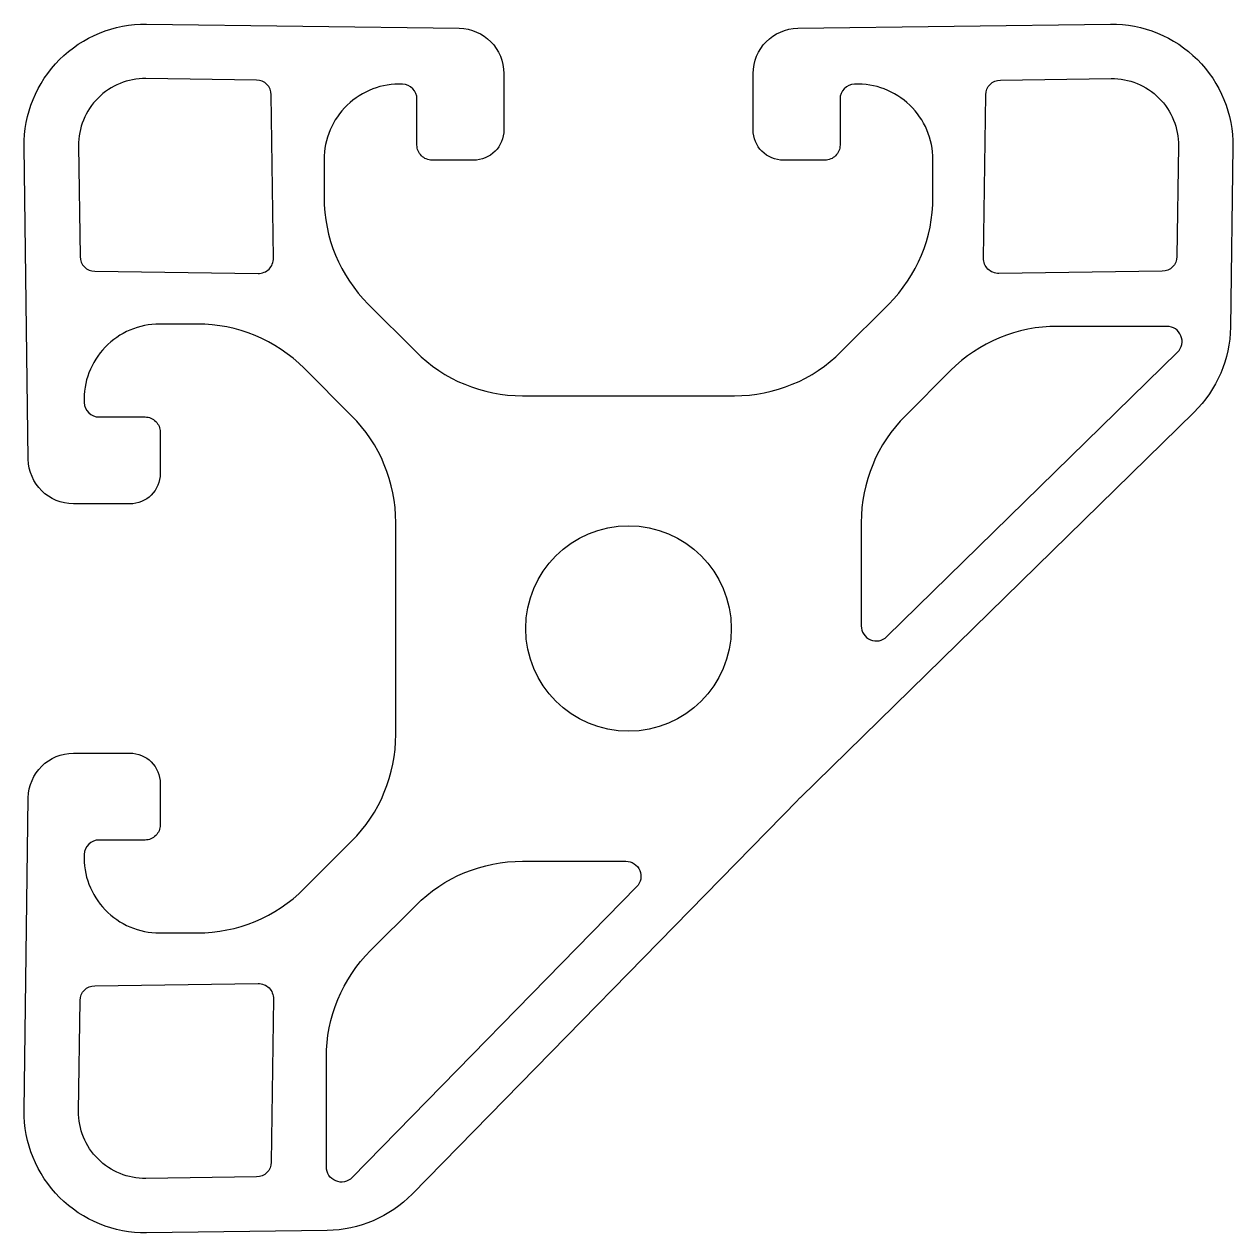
# Model space of a CAD drawing. Extents: x 138.7 to 178.7, y 200.1 to 240.1.
import ezdxf

# ---------------------------------------------------------------- set-up
doc = ezdxf.new("R2010")
doc.units = 0
doc.header["$LTSCALE"] = 15
doc.layers.get('0').update_dxf_attribs({"linetype": 'CONTINUOUS'})

msp = doc.modelspace()

# ---------------------------------------------------------------- linework, layer by layer
at = {"color": 0}
for points in [[(138.845, 225.728), (138.709, 236.071, -0.421902), (142.761, 240.123), (153.103, 239.987, -0.410385), (154.584, 238.487), (154.584, 236.623, -0.414214), (153.584, 235.623), (152.209, 235.623, -0.414214), (151.709, 236.123), (151.709, 237.641, 0.40327), (151.228, 238.141, 0.425243), (148.634, 235.643), (148.634, 234.39, 0.198912), (150.098, 230.855), (151.666, 229.288, 0.198912), (155.201, 227.823), (162.216, 227.823, 0.198912), (165.752, 229.288), (167.319, 230.855, 0.198912), (168.784, 234.39), (168.784, 235.643, 0.425243), (166.19, 238.141, 0.40327), (165.709, 237.641), (165.709, 236.123, -0.414214), (165.209, 235.623), (163.834, 235.623, -0.414214), (162.834, 236.623), (162.834, 238.487, -0.410385), (164.314, 239.987), (174.656, 240.123, -0.421902), (178.708, 236.071), (178.63, 230.092, -0.198351), (177.428, 227.285), (164.385, 214.524, 0.005466), (164.308, 214.447), (151.547, 201.404, -0.198351), (148.74, 200.202), (142.761, 200.123, -0.421902), (138.709, 204.175), (138.845, 214.518, -0.410385), (140.344, 215.998), (142.209, 215.998, -0.414214), (143.209, 214.998), (143.209, 213.623, -0.414214), (142.709, 213.123), (141.19, 213.123, 0.40327), (140.691, 212.642, 0.425243), (143.189, 210.048), (144.441, 210.048, 0.198912), (147.977, 211.513), (149.544, 213.08, 0.198912), (151.009, 216.615), (151.009, 223.631, 0.198912), (149.544, 227.166), (147.977, 228.734, 0.198912), (144.441, 230.198), (143.189, 230.198, 0.425243), (140.691, 227.604, 0.40327), (141.19, 227.123), (142.709, 227.123, -0.414214), (143.209, 226.623), (143.209, 225.248, -0.414214), (142.209, 224.248), (140.344, 224.248, -0.410385)], [(141.153, 237.679, 0.202317), (140.509, 236.094), (140.557, 232.438, 0.406566), (141.05, 231.944), (146.452, 231.874, 0.202317), (146.812, 232.02, 0.202317), (146.958, 232.38), (146.887, 237.782, 0.406566), (146.394, 238.275), (142.738, 238.323, 0.202317)], [(174.68, 238.323, -0.421902), (176.909, 236.094), (176.861, 232.438, -0.406566), (176.367, 231.944), (170.966, 231.874, -0.421902), (170.459, 232.38), (170.53, 237.782, -0.406566), (171.024, 238.275)], [(166.409, 223.631), (166.409, 220.211, 0.664233), (167.258, 219.853), (176.879, 229.266, 0.672139), (176.529, 230.123), (172.901, 230.123, 0.198912), (169.366, 228.659), (167.873, 227.166, 0.198912)], [(150.173, 209.466), (151.666, 210.959, -0.198912), (155.201, 212.423), (158.621, 212.423, -0.664233), (158.978, 211.573), (149.566, 201.953, -0.672139), (148.709, 202.303), (148.709, 205.931, -0.198912)], [(141.153, 202.567, -0.202317), (140.509, 204.152), (140.557, 207.808, -0.406566), (141.05, 208.302), (146.452, 208.372, -0.202317), (146.812, 208.226, -0.202317), (146.958, 207.866), (146.887, 202.465, -0.406566), (146.394, 201.971), (142.738, 201.923, -0.202317)]]:
    msp.add_lwpolyline(points, format="xyb", close=True, dxfattribs=at)
at = {"color": 0, "linetype": 'BYBLOCK', "ltscale": 0.05}
msp.add_circle((158.709, 220.123), 3.4, dxfattribs=at)

doc.saveas('drawing.dxf')
